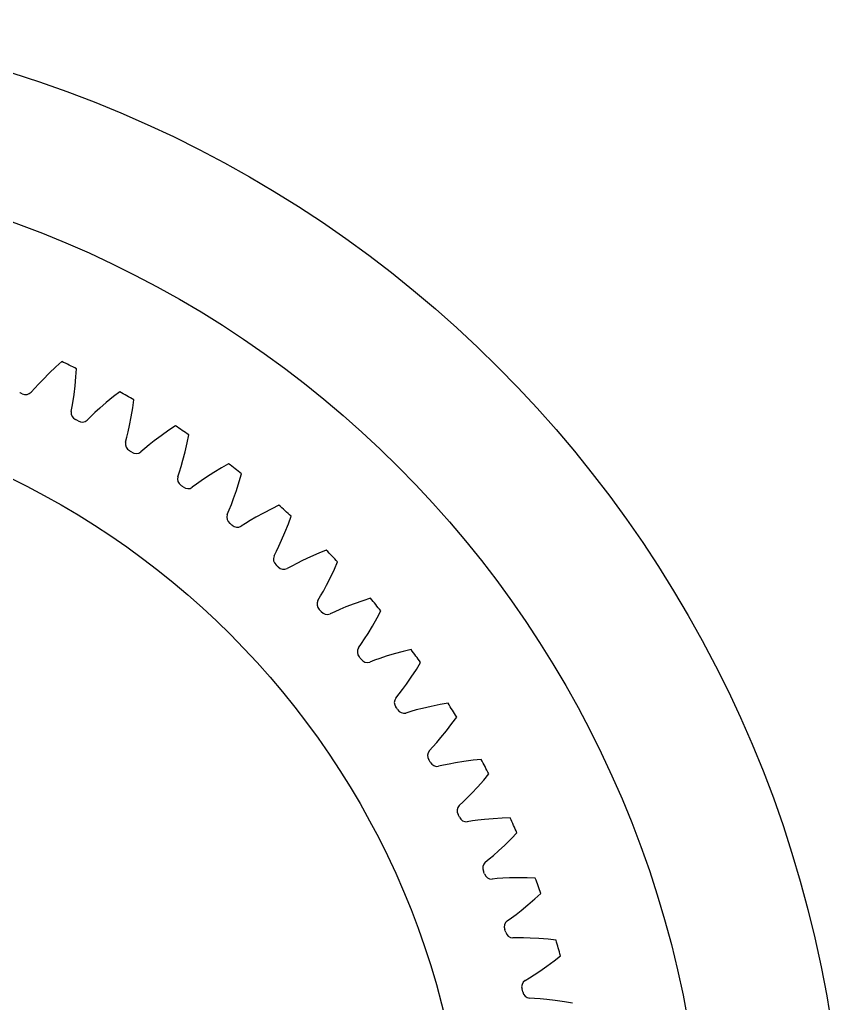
# Model space of a CAD drawing. Extents: x -49 to 4846, y -968 to 1090.
# Drawn here: x 2626.4 to 2748.2, y 519.1 to 664.2 of the extents above; entities that cross this region are included whole.
import ezdxf

# ---------------------------------------------------------------- set-up
doc = ezdxf.new("R2010")
doc.units = 0
doc.layers.get('0').update_dxf_attribs({"linetype": 'CONTINUOUS'})
doc.layers.add('OUTLINE', color=7, linetype='CONTINUOUS')

msp = doc.modelspace()

# ---------------------------------------------------------------- linework, layer by layer
at = {"color": 1}
for p, q in [((2631.747907, 612.9497), (2630.756165, 612.012424)), ((2632.63132, 613.7439), (2631.747907, 612.9497)), ((2634.715743, 611.502189), (2634.797698, 612.687287)), ((2629.858151, 611.115836), (2629.190837, 610.41544)), ((2630.756165, 612.012424), (2629.858151, 611.115836)), ((2634.587733, 610.14361), (2634.715743, 611.502189)), ((2628.634983, 609.80638), (2628.12655, 609.225906)), ((2629.190839, 610.415442), (2628.634983, 609.80638)), ((2634.43409, 608.884005), (2634.587733, 610.14361)), ((2634.293009, 607.926945), (2634.43409, 608.884005)), ((2640.238618, 608.565625), (2639.183911, 607.699812)), ((2641.17528, 609.296266), (2640.238618, 608.565625)), ((2634.010883, 606.355919), (2634.155281, 607.113951)), ((2634.155281, 607.113951), (2634.293009, 607.926947)), ((2638.225541, 606.868051), (2637.510996, 606.21591)), ((2639.183911, 607.699812), (2638.225541, 606.868051)), ((2642.875784, 605.568274), (2643.098252, 606.914615)), ((2643.098252, 606.914615), (2643.262675, 608.091108)), ((2636.91401, 605.647109), (2636.366324, 605.103515)), ((2637.510998, 606.215912), (2636.91401, 605.647109)), ((2642.634649, 604.322455), (2642.875784, 605.568274)), ((2642.42715, 603.377568), (2642.634649, 604.322455)), ((2649.388176, 604.26347), (2648.402829, 603.599947)), ((2642.036123, 601.830049), (2642.233047, 602.576161)), ((2642.233047, 602.576161), (2642.427151, 603.37757)), ((2647.290295, 602.809816), (2646.276239, 602.046934)), ((2648.402829, 603.599947), (2647.290295, 602.809816)), ((2651.140328, 601.75348), (2651.386419, 602.915639)), ((2644.882734, 600.920453), (2644.298463, 600.416388)), ((2645.517946, 601.446227), (2644.882734, 600.920453)), ((2646.276239, 602.046934), (2645.517944, 601.446225)), ((2650.824486, 600.425939), (2651.140328, 601.75348)), ((2650.497035, 599.199975), (2650.824486, 600.425939)), ((2649.974595, 597.485949), (2650.22413, 598.271866)), ((2650.224129, 598.271863), (2650.497035, 599.199975)), ((2656.200764, 598.076858), (2655.035823, 597.366259)), ((2657.229996, 598.670031), (2656.200764, 598.076858)), ((2649.726105, 596.755391), (2649.974595, 597.485949)), ((2653.971022, 596.675972), (2653.17267, 596.129623)), ((2655.035823, 597.366259), (2653.971022, 596.675972)), ((2658.802791, 596.043932), (2659.129351, 597.186093)), ((2652.502332, 595.649441), (2651.884322, 595.187361)), ((2653.172672, 596.129624), (2652.502332, 595.649441)), ((2658.395115, 594.741656), (2658.802791, 596.043932)), ((2657.982942, 593.54152), (2658.395115, 594.741656)), ((2657.34221, 591.868113), (2657.64596, 592.634709)), ((2657.645959, 592.634706), (2657.982942, 593.54152)), ((2664.662535, 592.5432), (2663.594432, 592.023268)), ((2657.043365, 591.156669), (2657.34221, 591.868113)), ((2661.272401, 590.781332), (2660.437882, 590.292005)), ((2662.38276, 591.395661), (2661.272401, 590.781332)), ((2663.594432, 592.023268), (2662.38276, 591.395661)), ((2666.048312, 589.813785), (2666.453748, 590.930384)), ((2659.735682, 589.859753), (2659.086944, 589.441909)), ((2660.437885, 590.292006), (2659.735682, 589.859753)), ((2665.550786, 588.543119), (2666.048312, 589.813785)), ((2665.0559, 587.374659), (2665.550786, 588.543119)), ((2664.299998, 585.750023), (2664.656483, 586.493563)), ((2664.656482, 586.493561), (2665.0559, 587.374659)), ((2663.952253, 585.061158), (2664.299998, 585.750023)), ((2669.295313, 584.927111), (2668.144805, 584.391734)), ((2670.547813, 585.468667), (2669.295313, 584.927111)), ((2671.649582, 585.912826), (2670.547813, 585.468667)), ((2666.547543, 583.579595), (2665.871238, 583.208023)), ((2667.278188, 583.961812), (2666.547543, 583.579595)), ((2668.144805, 584.391734), (2667.278185, 583.961811)), ((2672.841589, 583.093392), (2673.323928, 584.17899)), ((2672.256638, 581.860527), (2672.841589, 583.093392)), ((2671.221543, 579.878345), (2671.68145, 580.729435)), ((2671.68145, 580.729435), (2672.256638, 581.860527)), ((2670.419109, 578.498556), (2670.814061, 579.161486)), ((2670.814061, 579.161486), (2671.221544, 579.878347)), ((2675.739803, 577.992123), (2674.554752, 577.538305)), ((2677.02703, 578.444989), (2675.739803, 577.992123)), ((2678.157098, 578.811211), (2677.02703, 578.444989)), ((2672.904729, 576.839564), (2672.204152, 576.516074)), ((2673.660256, 577.169883), (2672.904729, 576.839564)), ((2674.554752, 577.538305), (2673.660254, 577.169882)), ((2679.149527, 575.915495), (2679.706419, 576.964802)), ((2677.827313, 573.638224), (2678.480001, 574.726438)), ((2678.480001, 574.726438), (2679.149527, 575.915495)), ((2677.309157, 572.821288), (2677.827313, 573.638224)), ((2676.412429, 571.500836), (2676.852662, 572.1346)), ((2676.852662, 572.1346), (2677.309158, 572.82129)), ((2681.684835, 570.624483), (2680.471014, 570.254436)), ((2683.000516, 570.986454), (2681.684835, 570.624483)), ((2684.153378, 571.272954), (2683.000516, 570.986454)), ((2678.776269, 569.672497), (2678.054833, 569.398664)), ((2679.552997, 569.949308), (2678.776269, 569.672497)), ((2680.471014, 570.254436), (2679.552995, 569.949307)), ((2684.941395, 568.315064), (2685.570126, 569.322967)), ((2684.190555, 567.175606), (2684.941395, 568.315064)), ((2682.889667, 565.356772), (2683.463547, 566.135572)), ((2683.463547, 566.135572), (2684.190555, 567.175606)), ((2681.903013, 564.102088), (2682.386383, 564.7036)), ((2682.386383, 564.7036), (2682.889668, 565.356774)), ((2688.439171, 563.129398), (2687.101445, 562.860086)), ((2689.60921, 563.33478), (2688.439171, 563.129398)), ((2684.133556, 562.11331), (2683.394776, 561.890469)), ((2684.927702, 562.335265), (2684.133556, 562.11331)), ((2685.864767, 562.575612), (2684.9277, 562.335264)), ((2687.101445, 562.860086), (2685.864767, 562.575612)), ((2689.360479, 559.24482), (2690.188975, 560.329126)), ((2690.188975, 560.329126), (2690.886482, 561.290716)), ((2688.562693, 558.258033), (2689.360479, 559.24482)), ((2687.388264, 556.904688), (2687.935886, 557.521164)), ((2687.935885, 557.521162), (2688.562693, 558.258033)), ((2686.864112, 556.33836), (2687.388264, 556.904688)), ((2690.709733, 554.539244), (2689.758183, 554.364848)), ((2691.963243, 554.736759), (2690.709733, 554.539244)), ((2693.316497, 554.9121), (2691.963243, 554.736759)), ((2694.498012, 555.035364), (2693.316497, 554.9121)), ((2688.950491, 554.198832), (2688.197966, 554.028068)), ((2689.758185, 554.364849), (2688.950491, 554.198832)), ((2693.964586, 550.972718), (2694.866701, 551.996589)), ((2694.866701, 551.996589), (2695.629587, 552.907181)), ((2693.099909, 550.043985), (2693.964586, 550.972718)), ((2691.271556, 548.247475), (2691.833935, 548.775861)), ((2691.833935, 548.775861), (2692.423227, 549.352634)), ((2692.423226, 549.352633), (2693.099909, 550.043985)), ((2693.203607, 545.96762), (2692.441003, 545.849766)), ((2694.020914, 546.076891), (2693.203607, 545.96762)), ((2694.982309, 546.184485), (2694.020912, 546.076891)), ((2696.246543, 546.294078), (2694.982309, 546.184485)), ((2697.608731, 546.374593), (2696.246543, 546.294078)), ((2698.795967, 546.415139), (2697.608731, 546.374593)), ((2697.980445, 542.399599), (2698.951784, 543.358048)), ((2698.951784, 543.358048), (2699.776331, 544.213206)), ((2696.329828, 540.89098), (2697.053089, 541.533446)), ((2697.053089, 541.533446), (2697.980445, 542.399599)), ((2695.103872, 539.868851), (2695.701739, 540.35672)), ((2695.701739, 540.35672), (2696.32983, 540.890982)), ((2696.872181, 537.459777), (2696.103214, 537.395406)), ((2697.69512, 537.511769), (2696.872181, 537.459777)), ((2698.661679, 537.552037), (2697.695118, 537.511769)), ((2699.930478, 537.573175), (2698.661679, 537.552037)), ((2701.294964, 537.558473), (2699.930478, 537.573175)), ((2702.482137, 537.516102), (2701.294964, 537.558473)), ((2701.388491, 533.567232), (2702.424322, 534.455589)), ((2702.424322, 534.455589), (2703.306513, 535.251146)), ((2699.636659, 532.177429), (2700.402974, 532.767878)), ((2700.402974, 532.767878), (2701.388491, 533.567232)), ((2698.342389, 531.243309), (2698.972832, 531.688284)), ((2698.972832, 531.688284), (2699.63666, 532.177431)), ((2699.938342, 528.716752), (2699.166758, 528.706178)), ((2700.762903, 528.711212), (2699.938342, 528.716752)), ((2701.729916, 528.683958), (2700.762901, 528.711212)), ((2702.997099, 528.616537), (2701.729916, 528.683958)), ((2704.357236, 528.50669), (2702.997099, 528.616537)), ((2705.538561, 528.381609), (2704.357236, 528.50669)), ((2705.267397, 525.332584), (2706.202934, 526.064665)), ((2703.133244, 523.789986), (2704.17212, 524.518647)), ((2704.17212, 524.518647), (2705.267397, 525.332584)), ((2700.971329, 522.41287), (2701.631277, 522.812784)), ((2701.631277, 522.812784), (2702.327609, 523.254433)), ((2702.327607, 523.254432), (2703.133244, 523.789986)), ((2702.387152, 519.781139), (2701.616709, 519.824415)), ((2703.209318, 519.718095), (2702.387152, 519.781139)), ((2704.172074, 519.623452), (2703.209315, 519.718095)), ((2705.431467, 519.467801), (2704.172074, 519.623452)), ((2706.780628, 519.263342), (2705.431467, 519.467801)), ((2707.95035, 519.056162), (2706.780628, 519.263342))]:
    msp.add_line(p, q, dxfattribs=at)
for radius in [175, 154.196077]:
    msp.add_circle((2573.221519, 489.186583), radius, dxfattribs=at)
for centre, radius, start, end in [((2573.221597, 489.186744), 138, 63.499628, 64.500372), ((2573.221519, 489.186583), 131.25, 65.907943, 66.092057), ((2627.313586, 610.00354), 1.125, 242.738787, 316.272366), ((2573.221608, 489.186738), 138, 59.499628, 60.500372), ((2635.124179, 606.19406), 1.125, 171.727913, 245.2612), ((2573.221519, 489.186583), 131.25, 61.907943, 62.092057), ((2635.609585, 605.935964), 1.125, 238.738787, 312.272366), ((2573.221619, 489.186732), 138, 55.499628, 56.500372), ((2643.135416, 601.590924), 1.125, 167.727913, 241.2612), ((2573.221519, 489.186583), 131.25, 57.907943, 58.092057), ((2643.601636, 601.299597), 1.125, 234.738787, 308.272366), ((2573.221629, 489.186724), 138, 51.499628, 52.500372), ((2650.80604, 596.440166), 1.125, 163.727913, 237.2612), ((2573.221519, 489.186583), 131.25, 53.907943, 54.092057), ((2651.250802, 596.117027), 1.125, 230.738787, 304.272366), ((2573.221639, 489.186716), 138, 47.499628, 48.500372), ((2658.098679, 590.766879), 1.125, 159.727913, 233.2612), ((2573.221519, 489.186583), 131.25, 49.907943, 50.092057), ((2658.519818, 590.413502), 1.125, 226.738787, 300.272366), ((2664.977806, 584.598703), 1.125, 155.727913, 229.2612), ((2573.221648, 489.186708), 138, 43.499628, 44.500372), ((2573.221519, 489.186583), 131.25, 45.907943, 46.092057), ((2665.373268, 584.21681), 1.125, 222.738787, 296.272366), ((2671.409906, 577.965689), 1.125, 151.727913, 225.2612), ((2573.221656, 489.186698), 138, 39.499628, 40.500372), ((2573.221519, 489.186583), 131.25, 41.907943, 42.092057), ((2671.777765, 577.55714), 1.125, 218.738787, 292.272366), ((2677.363641, 570.900152), 1.125, 147.727913, 221.2612), ((2573.221664, 489.186688), 138, 35.499628, 36.500372), ((2573.221519, 489.186583), 131.25, 37.907943, 38.092057), ((2677.702105, 570.466937), 1.125, 214.738787, 288.272366), ((2682.810006, 563.436514), 1.125, 143.727913, 217.2612), ((2573.221671, 489.186678), 138, 31.499628, 32.500372), ((2573.221519, 489.186583), 131.25, 33.907943, 34.092057), ((2683.117427, 562.980745), 1.125, 210.738787, 284.272366), ((2687.722468, 555.611139), 1.125, 139.727913, 213.2612), ((2573.221519, 489.186583), 131.25, 29.907943, 30.092057), ((2687.997346, 555.135035), 1.125, 206.738787, 280.272366), ((2573.221677, 489.186667), 138, 27.499628, 28.500372), ((2692.077092, 547.462149), 1.125, 135.727913, 209.2612), ((2573.221519, 489.186583), 131.25, 25.907943, 26.092057), ((2692.31809, 546.968031), 1.125, 202.738787, 276.272366), ((2573.221683, 489.186656), 138, 23.499628, 24.500372), ((2695.852664, 539.029247), 1.125, 131.727913, 205.2612), ((2573.221519, 489.186583), 131.25, 21.907943, 22.092057), ((2696.058606, 538.519522), 1.125, 198.738787, 272.272366), ((2573.221688, 489.186644), 138, 19.499628, 20.500372), ((2699.030789, 530.353517), 1.125, 127.727913, 201.2612), ((2573.221519, 489.186583), 131.25, 17.907943, 18.092057), ((2699.200673, 529.830667), 1.125, 194.738787, 268.272366), ((2573.221691, 489.186632), 138, 15.499628, 16.500372), ((2701.595984, 521.477225), 1.125, 123.727913, 197.2612), ((2573.221519, 489.186583), 131.25, 13.907943, 14.092057), ((2701.728982, 520.943798), 1.125, 190.738787, 264.272366)]:
    msp.add_arc(centre, radius, start, end, dxfattribs=at)
at = {"layer": 'OUTLINE'}
msp.add_circle((2573.221519, 489.186583), 119.195214, dxfattribs=at)

doc.saveas('drawing.dxf')
